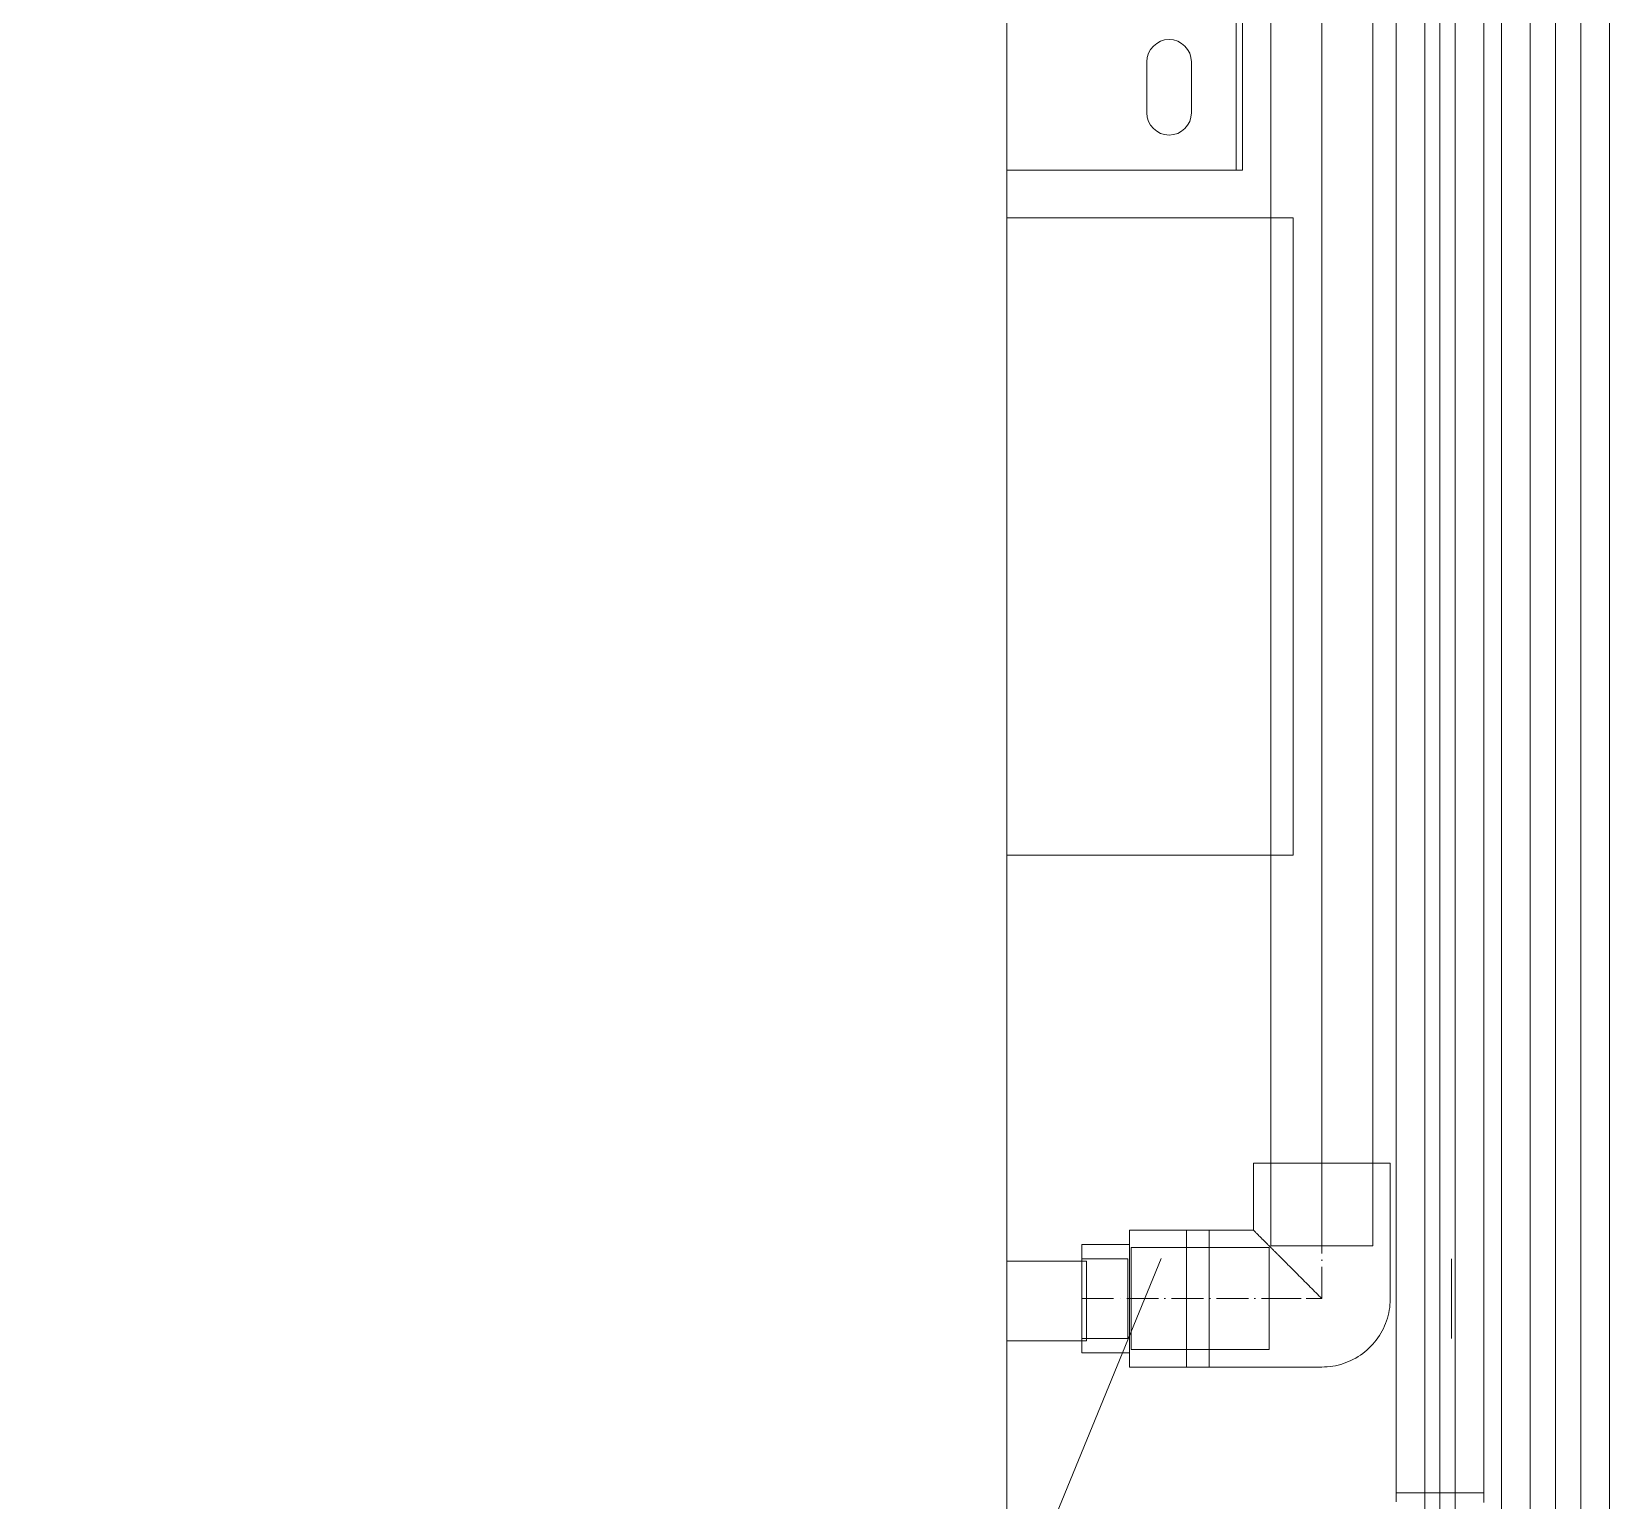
# Model space of a CAD drawing. Header units: millimetres. Extents: x -88595 to 880822, y -1054509 to -148035.
# Drawn here: x 432006 to 432501.5, y -245105.7 to -244644.6 of the extents above; entities that cross this region are included whole.
import ezdxf

# ---------------------------------------------------------------- set-up
doc = ezdxf.new("R2010")
doc.units = ezdxf.units.MM
doc.linetypes.add('$7$ADSK_Осевая', pattern=[14, 10, -2, 0, -2])
doc.linetypes.add('$9$ADSK_Осевая', pattern=[14, 10, -2, 0, -2])
for name, color, linetype, lineweight in [('Аннотация', 7, 'Continuous', 20), ('Изоляция', 7, 'Continuous', 18), ('Оборудование', 7, 'Continuous', 18), ('Трубопровод', 7, 'Continuous', 18), ('Трубопроводы', 7, 'Continuous', 18)]:
    doc.layers.add(name, color=color, linetype=linetype, lineweight=lineweight)

# ---------------------------------------------------------------- blocks, each defined once
blk = doc.blocks.new('$0$ADSK_Канальный блок кондиционера1 - AD242MJERAB-3267365-В_Координация_3 этаж ОВ3')
at = {"layer": 'Оборудование', "color": 150, "true_color": 0x0080ff}
for p, q in [((525, -697), (525, 0)), ((525, 0), (525, -697)), ((525, -72), (525, 0)), ((525, 0), (525, -72)), ((597, 0), (597, -72)), ((599, -72), (599, 0)), ((599, 0), (599, -72)), ((569, -38), (569, -54)), ((569, -54), (569, -38)), ((583, -54), (583, -38)), ((583, -38), (583, -54)), ((525, -72), (596, -72)), ((597, -72), (525, -72)), ((597, -72), (596, -72)), ((597, -72), (599, -72)), ((597, -72), (599, -72)), ((615, -87), (525, -87)), ((525, -87), (525, -287)), ((525, -287), (525, -87)), ((525, -87), (615, -87)), ((615, -287), (615, -87)), ((615, -87), (615, -287)), ((525, -287), (615, -287)), ((615, -287), (525, -287)), ((550, -414.5), (525, -414.5)), ((525, -414.5), (525, -439.5)), ((525, -414.5), (525, -439.5)), ((550, -439.5), (550, -414.5)), ((550, -439.5), (550, -414.5)), ((525, -439.5), (550, -439.5))]:
    blk.add_line(p, q, dxfattribs=at)
for centre, start, end in [((576, -38), 0, 180), ((576, -38), 0, 180), ((576, -54), 180, 360), ((576, -54), 180, 0)]:
    blk.add_arc(centre, 7, start, end, dxfattribs=at)
blk = doc.blocks.new('$0$ADSK_МедьПайка_Отвод-гнутая труба - Отвод _гнутая труба_-V34-В_Координация_3 этаж ОВ3')
at = {"layer": 'Трубопроводы', "color": 190, "true_color": 0x8000ff}
for p, q in [((20309.26, 24310.76), (20314.02, 24310.76)), ((20314.02, 24310.76), (20318.78, 24310.76))]:
    blk.add_line(p, q, dxfattribs=at)
at = {"layer": 'Трубопроводы', "color": 190, "true_color": 0x8000ff, "flags": 128}
for points in [[(20309.26, 24334.56), (20309.26, 24334.54), (20309.26, 24334.49), (20309.26, 24334.39), (20309.26, 24334.26), (20309.26, 24334.09), (20309.26, 24333.88), (20309.26, 24333.63), (20309.26, 24333.35), (20309.26, 24333.04), (20309.26, 24332.68), (20309.26, 24332.29), (20309.26, 24331.87), (20309.26, 24331.42), (20309.26, 24330.93), (20309.26, 24330.4), (20309.26, 24329.85), (20309.26, 24329.27), (20309.26, 24328.65), (20309.26, 24328.01), (20309.26, 24327.34), (20309.26, 24326.65), (20309.26, 24325.93), (20309.26, 24325.18), (20309.26, 24324.41), (20309.26, 24323.62), (20309.26, 24322.81), (20309.26, 24321.98), (20309.26, 24321.13), (20309.26, 24320.27), (20309.26, 24319.39), (20309.26, 24318.49), (20309.26, 24317.59), (20309.26, 24316.67), (20309.26, 24315.74), (20309.26, 24314.81), (20309.26, 24313.87), (20309.26, 24312.92), (20309.26, 24311.97), (20309.26, 24311.02), (20309.26, 24310.76)], [(20318.78, 24310.76), (20318.78, 24311.71), (20318.78, 24312.66), (20318.78, 24313.61), (20318.78, 24314.55), (20318.78, 24315.49), (20318.78, 24316.42), (20318.78, 24317.34), (20318.78, 24318.25), (20318.78, 24319.15), (20318.78, 24320.03), (20318.78, 24320.9), (20318.78, 24321.75), (20318.78, 24322.59), (20318.78, 24323.4), (20318.78, 24324.2), (20318.78, 24324.97), (20318.78, 24325.73), (20318.78, 24326.45), (20318.78, 24327.16), (20318.78, 24327.83), (20318.78, 24328.48), (20318.78, 24329.11), (20318.78, 24329.7), (20318.78, 24330.26), (20318.78, 24330.79), (20318.78, 24331.29), (20318.78, 24331.75), (20318.78, 24332.18), (20318.78, 24332.58), (20318.78, 24332.94), (20318.78, 24333.27), (20318.78, 24333.56), (20318.78, 24333.82), (20318.78, 24334.03), (20318.78, 24334.22), (20318.78, 24334.36), (20318.78, 24334.46), (20318.78, 24334.53), (20318.78, 24334.56)]]:
    blk.add_lwpolyline(points, dxfattribs=at)
at = {"layer": 'Трубопроводы', "color": 190, "true_color": 0x8000ff}
for start, end in [(90, 270), (270, 90)]:
    blk.add_arc((20314.02, 24334.56), 4.76, start, end, dxfattribs=at)
blk = doc.blocks.new('$0$ADSK_Полипропилен_Отвод - Универсальный-3258870-В_Координация_3 этаж ОВ3')
at = {"layer": 'Трубопроводы', "color": 24, "true_color": 0xa52900}
for p, q in [((-21.5, 42.5), (-21.5, 21.5)), ((21.5, 42.5), (-21.5, 42.5)), ((21.5, 42.5), (-21.5, 42.5)), ((-16, 42.5), (-16, 16.5)), ((-16, 42.5), (0, 42.5)), ((0, 42.5), (16, 42.5)), ((16, 16.5), (16, 42.5)), ((21.5, 0), (21.5, 42.5)), ((-21.5, 21.5), (-42.5, 21.5)), ((-42.5, 21.5), (-42.5, -21.5)), ((-42.5, 21.5), (-42.5, -21.5)), ((-16.5, 16), (-42.5, 16)), ((-42.5, 0), (-42.5, 16)), ((-16.5, 16), (-16.5, 0)), ((0, 16.5), (-16, 16.5)), ((16, 16.5), (0, 16.5)), ((-16.5, 0), (-16.5, -16)), ((-42.5, -16), (-42.5, 0)), ((-42.5, -16), (-16.5, -16)), ((-42.5, -21.5), (0, -21.5))]:
    blk.add_line(p, q, dxfattribs=at)
at = {"layer": 'Трубопроводы', "color": 24, "true_color": 0xa52900, "flags": 128}
blk.add_lwpolyline([(0, -21.5), (0.86, -21.48), (1.72, -21.43), (2.57, -21.35), (3.43, -21.23), (4.27, -21.07), (5.11, -20.88), (5.94, -20.66), (6.76, -20.41), (7.57, -20.12), (8.37, -19.8), (9.16, -19.45), (9.93, -19.07), (10.68, -18.66), (11.42, -18.22), (12.14, -17.74), (12.84, -17.25), (13.52, -16.72), (14.18, -16.16), (14.81, -15.58), (15.42, -14.98), (16.01, -14.35), (16.57, -13.7), (17.11, -13.03), (17.61, -12.33), (18.09, -11.62), (18.54, -10.88), (18.96, -10.13), (19.35, -9.37), (19.71, -8.59), (20.04, -7.79), (20.33, -6.98), (20.6, -6.16), (20.83, -5.34), (21.02, -4.5), (21.19, -3.65), (21.32, -2.8), (21.41, -1.95), (21.47, -1.09), (21.5, -0.23), (21.5, 0)], dxfattribs=at)
at = {"layer": 'Трубопроводы', "color": 24, "true_color": 0xa52900}
for points, knots in [([(0, 0), (-1.21, 1.2), (-3.62, 3.62), (-6.6, 6.6), (-8.93, 8.92), (-10.63, 10.63), (-12.01, 12.02), (-13.09, 13.09), (-13.88, 13.88), (-14.65, 14.65), (-15.4, 15.4), (-16.12, 16.12), (-16.81, 16.81), (-17.47, 17.48), (-18.11, 18.11), (-18.7, 18.7), (-19.24, 19.24), (-19.74, 19.74), (-20.34, 20.34), (-20.95, 20.94), (-21.37, 21.39), (-21.49, 21.5), (-21.5, 21.5)], [0, 0, 0, 0, 0.125, 0.25, 0.3125, 0.375, 0.4375, 0.46875, 0.5, 0.53125, 0.5625, 0.59375, 0.625, 0.65625, 0.6875, 0.71875, 0.75, 0.78125, 0.8125, 0.875, 0.9375, 1, 1, 1, 1]), ([(-21.5, 21.5), (-21.49, 21.5), (-21.37, 21.39), (-20.95, 20.94), (-20.34, 20.34), (-19.74, 19.74), (-19.24, 19.24), (-18.7, 18.7), (-18.11, 18.11), (-17.47, 17.48), (-16.81, 16.81), (-16.12, 16.12), (-15.4, 15.4), (-14.65, 14.65), (-13.88, 13.88), (-13.09, 13.09), (-12.01, 12.02), (-10.63, 10.63), (-8.93, 8.92), (-6.6, 6.6), (-3.62, 3.62), (-1.21, 1.2), (0, 0)], [0, 0, 0, 0, 0.0625, 0.125, 0.1875, 0.21875, 0.25, 0.28125, 0.3125, 0.34375, 0.375, 0.40625, 0.4375, 0.46875, 0.5, 0.53125, 0.5625, 0.625, 0.6875, 0.75, 0.875, 1, 1, 1, 1])]:
    blk.add_open_spline(points, degree=3, knots=knots, dxfattribs=at)

msp = doc.modelspace()

# ---------------------------------------------------------------- linework, layer by layer
at = {"layer": 'Аннотация'}
msp.add_line((432360.71, -245029.76), (432005.98, -245896.67), dxfattribs=at)
at = {"layer": 'Изоляция', "color": 134, "true_color": 0x00a6a6}
for p, q in [((432501.53, -245157.44), (432501.53, -243569.14)), ((432467.65, -243577.25), (432467.65, -245157.44))]:
    msp.add_line(p, q, dxfattribs=at)
at = {"layer": 'Изоляция', "color": 190, "true_color": 0x8000ff}
for p, q in [((432434.55, -243620.9), (432434.55, -245103.34)), ((432462.07, -245103.34), (432462.07, -243620.9)), ((432434.55, -245103.34), (432462.07, -245103.34))]:
    msp.add_line(p, q, dxfattribs=at)
at = {"layer": 'Изоляция', "color": 190, "true_color": 0x8000ff, "flags": 128}
for points in [[(432434.55, -245103.34), (432434.55, -245104.29), (432434.55, -245105.24), (432434.55, -245106.19)], [(432462.07, -245106.44), (432462.07, -245105.5), (432462.07, -245104.55), (432462.07, -245103.6), (432462.07, -245103.34)]]:
    msp.add_lwpolyline(points, dxfattribs=at)
at = {"layer": 'Трубопровод', "color": 24, "linetype": 'Continuous', "true_color": 0xa52900}
for p, q in [((432395.2, -243479.37), (432395.2, -245025.87)), ((432427.2, -245025.87), (432427.2, -243479.37)), ((432351.32, -245026.37), (432351.32, -245058.37)), ((432394.7, -245058.37), (432394.7, -245026.37)), ((432395.2, -245025.87), (432427.2, -245025.87))]:
    msp.add_line(p, q, dxfattribs=at)
at = {"layer": 'Трубопровод', "color": 24, "true_color": 0xa52900}
msp.add_line((432411.2, -245025.87), (432411.2, -243479.37), dxfattribs=at)
msp.add_line((432411.2, -245025.87), (432411.2, -243479.37), dxfattribs=at)
at = {"layer": 'Трубопровод', "color": 134, "linetype": 'Continuous', "true_color": 0x00a6a6}
for p, q in [((432476.65, -243569.14), (432476.65, -245157.44)), ((432492.53, -245157.44), (432492.53, -243569.14))]:
    msp.add_line(p, q, dxfattribs=at)
at = {"layer": 'Трубопровод', "color": 134, "true_color": 0x00a6a6}
msp.add_line((432484.59, -243569.14), (432484.59, -245157.44), dxfattribs=at)
msp.add_line((432484.59, -243569.14), (432484.59, -245157.44), dxfattribs=at)
at = {"layer": 'Трубопровод', "color": 190, "linetype": 'Continuous', "true_color": 0x8000ff}
for p, q in [((432443.55, -243613.14), (432443.55, -245103.34)), ((432453.07, -245103.34), (432453.07, -243613.14))]:
    msp.add_line(p, q, dxfattribs=at)
at = {"layer": 'Трубопровод', "color": 190, "true_color": 0x8000ff}
msp.add_line((432448.31, -243613.14), (432448.31, -245103.34), dxfattribs=at)
msp.add_line((432448.31, -243613.14), (432448.31, -245103.34), dxfattribs=at)
at = {"layer": 'Трубопроводы', "color": 24, "true_color": 0xa52900}
for p, q in [((432375.82, -245020.87), (432350.82, -245020.87)), ((432350.82, -245020.87), (432350.82, -245063.87)), ((432350.82, -245020.87), (432350.82, -245063.87)), ((432375.82, -245063.87), (432375.82, -245020.87)), ((432375.82, -245063.87), (432375.82, -245020.87)), ((432350.82, -245025.37), (432335.82, -245025.37)), ((432335.82, -245025.37), (432335.82, -245059.37)), ((432335.82, -245025.37), (432335.82, -245059.37)), ((432350.82, -245059.37), (432350.82, -245025.37)), ((432350.82, -245059.37), (432350.82, -245025.37)), ((432375.82, -245026.37), (432351.32, -245026.37)), ((432351.32, -245058.37), (432351.32, -245026.37)), ((432351.32, -245058.37), (432351.32, -245026.37)), ((432375.82, -245026.37), (432375.82, -245058.37)), ((432375.82, -245026.37), (432375.82, -245058.37)), ((432350.32, -245029.87), (432335.82, -245029.87)), ((432335.82, -245029.87), (432335.82, -245054.87)), ((432335.82, -245029.87), (432335.82, -245054.87)), ((432335.82, -245029.87), (432335.82, -245054.87)), ((432350.32, -245029.87), (432350.32, -245054.87)), ((432350.32, -245029.87), (432350.32, -245054.87)), ((432350.32, -245029.87), (432350.32, -245054.87)), ((432451.93, -245029.87), (432451.93, -245054.87)), ((432335.82, -245054.87), (432350.32, -245054.87)), ((432335.82, -245059.37), (432350.82, -245059.37)), ((432351.32, -245058.37), (432375.82, -245058.37)), ((432350.82, -245063.87), (432375.82, -245063.87))]:
    msp.add_line(p, q, dxfattribs=at)
at = {"layer": 'Трубопроводы', "color": 24, "linetype": '$7$ADSK_Осевая', "true_color": 0xa52900}
for p, q in [((432411.2, -245042.37), (432411.2, -245025.87)), ((432394.7, -245042.37), (432411.2, -245042.37))]:
    msp.add_line(p, q, dxfattribs=at)
at = {"layer": 'Трубопроводы', "color": 190, "linetype": '$7$ADSK_Осевая', "true_color": 0x8000ff}
msp.add_line((432448.31, -245103.34), (432448.31, -245127.14), dxfattribs=at)
at = {"layer": 'Трубопроводы', "color": 24, "linetype": '$9$ADSK_Осевая', "true_color": 0xa52900}
msp.add_open_spline([(432335.82, -245042.37), (432368.7, -245042.37), (432394.7, -245042.37), (432411.2, -245042.37)], degree=3, dxfattribs=at)

# ---------------------------------------------------------------- block references
at = {"layer": 'Оборудование', "color": 150, "true_color": 0x0080ff}
msp.add_blockref('$0$ADSK_Канальный блок кондиционера1 - AD242MJERAB-3267365-В_Координация_3 этаж ОВ3', (431787.25, -244616.14), dxfattribs=at)
at = {"layer": 'Трубопроводы', "color": 24, "true_color": 0xa52900}
msp.add_blockref('$0$ADSK_Полипропилен_Отвод - Универсальный-3258870-В_Координация_3 этаж ОВ3', (432411.2, -245042.37), dxfattribs=at)
at = {"layer": 'Трубопроводы', "color": 190, "true_color": 0x8000ff, "rotation": 180}
msp.add_blockref('$0$ADSK_МедьПайка_Отвод-гнутая труба - Отвод _гнутая труба_-V34-В_Координация_3 этаж ОВ3', (452762.34, -220792.58), dxfattribs=at)

doc.saveas('drawing.dxf')
